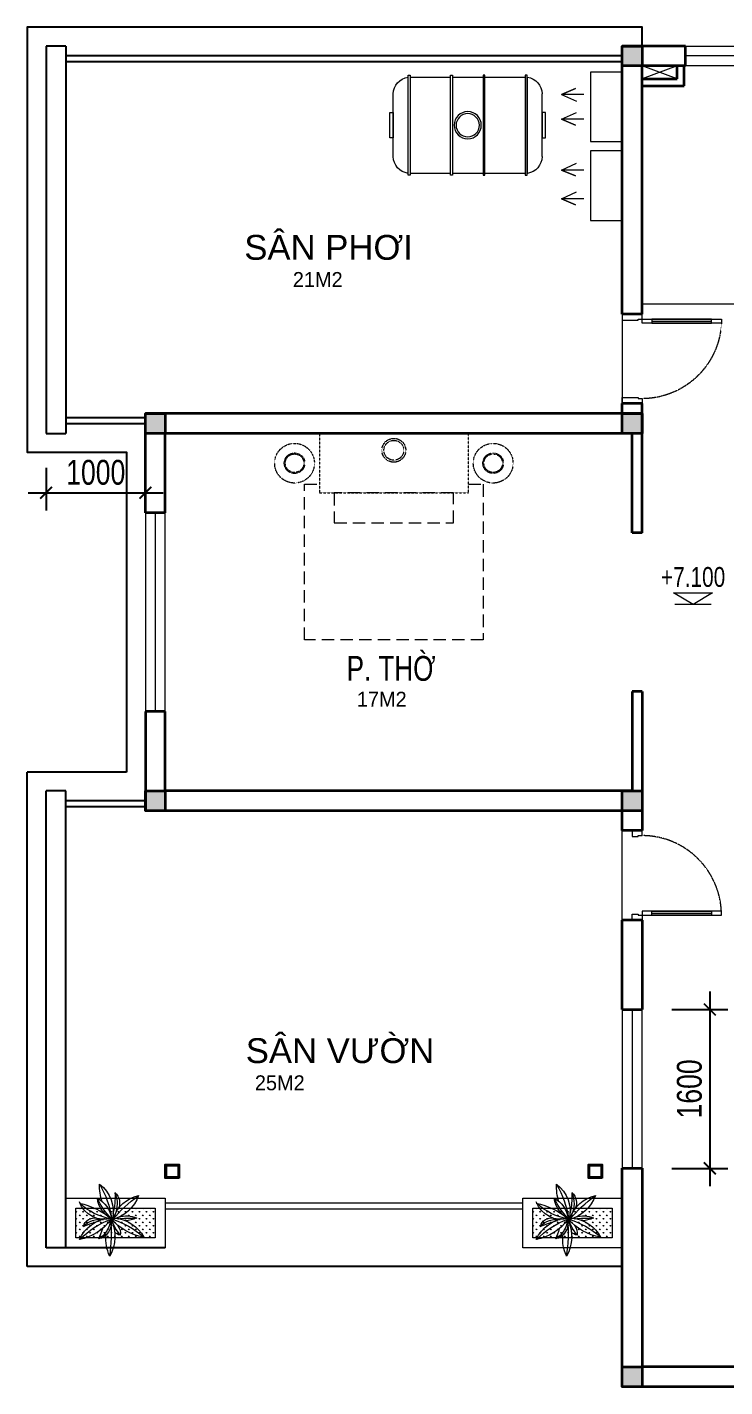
# Model space of a CAD drawing. Header units: millimetres. Extents: x 33748 to 451939, y -263262 to 62681.
# Drawn here: x 234610 to 241634, y -186425 to -172734 of the extents above; entities that cross this region are included whole.
import ezdxf

# ---------------------------------------------------------------- set-up
doc = ezdxf.new("R2010")
doc.units = ezdxf.units.MM
doc.header["$PDMODE"] = 98
for name, pattern in [('DASHED', [0.75, 0.5, -0.25]), ('HIDDEN', [0.375, 0.25, -0.125]), ('HIDDEN2', [0.1875, 0.125, -0.0625]), ('Xref-VCMT-BT3 - tuong bao$0$HIDDEN', [0.375, 0.25, -0.125])]:
    doc.linetypes.add(name, pattern=pattern)
doc.layers.get('Defpoints').update_dxf_attribs({"color": 202, "lineweight": 13})
for name, color, linetype, lineweight in [('-CONCRETE', 1, 'Continuous', 35), ('-DOOR', 137, 'Continuous', 9), ('-FURNITURE', 46, 'Continuous', 9), ('-KH', 143, 'Continuous', 13), ('-LINE1', 7, 'Continuous', 18), ('-TEXT', 7, 'Continuous', 15), ('-WALL', 4, 'Continuous', 35), ('A-Cay', 75, 'Continuous', 5), ('A72', 9, 'Continuous', 5), ('Bighome_khuat', 251, 'DASHED', 5)]:
    doc.layers.add(name, color=color, linetype=linetype, lineweight=lineweight)
for name, color, linetype in [('12. NET DIM', 9, 'Continuous'), ('13. NET HATCH', 252, 'Continuous'), ('A-Flor-Hral', 242, 'Continuous'), ('SOLO', 7, 'Continuous'), ('TEXT25', 2, 'Continuous')]:
    doc.layers.add(name, color=color, linetype=linetype)
doc.styles.add('1', font='arial.ttf')
doc.styles.add('AVANH', font='', dxfattribs={"width": 0.8})
doc.styles.get("Standard").update_dxf_attribs({"font": 'arial.ttf'})
doc.styles.add('T1', font='', dxfattribs={"height": 200})
doc.styles.get('AVANH').set_extended_font_data('.VnAvantH')
doc.styles.get('T1').set_extended_font_data('VNgeometric Light')
doc.dimstyles.new('C_100A3', dxfattribs={"dimscale": 100, "dimtxt": 2.5, "dimasz": 1.2, "dimexe": 1.8, "dimexo": 0, "dimgap": 0.75, "dimtad": 1, "dimdec": 0, "dimzin": 0, "dimdsep": 46, "dimtxsty": 'AVANH', "dimblk": 'ARCHTICK', "dimcen": 0, "dimdle": 1.8, "dimclrd": 256, "dimclre": 256, "dimclrt": 7, "dimadec": 0, "dimazin": 0, "dimtfac": 0.0001, "dimtdec": 0, "dimtix": 1, "dimtmove": 2, "dimatfit": 3, "dimldrblk": 'ARCHTICK', "dimfxl": 1.8, "dimtolj": 1, "dimtzin": 0, "dimarcsym": 0})

# ---------------------------------------------------------------- blocks, each defined once
blk = doc.blocks.new('A$C5C575821')
at = {"layer": '-CONCRETE'}
h = blk.add_hatch(color=256, dxfattribs=at)
h.dxf.hatch_style = 1
h.paths.add_polyline_path([(0, 200), (0, 0), (200, 0), (200, 200)])
blk.add_lwpolyline([(0, 0), (200, 0), (200, 200), (0, 200)], close=True, dxfattribs=at)
blk = doc.blocks.new('DANH COT')
at = {"layer": '-KH'}
blk.add_line((0, 0), (368, 0), dxfattribs=at)
blk.add_lwpolyline([(379, 118), (-11, 118), (184, 0)], close=True, dxfattribs=at)
blk.add_solid([(184, 0), (184, 118), (379, 118), (184, 0)], dxfattribs=at)
at = {"layer": '-TEXT', "style": '1', "width": 0.75}
blk.add_attdef('CAODO', (-142, 178), '', height=180, dxfattribs=at)
blk = doc.blocks.new('*U53')
at = {"color": 251}
blk.add_line((-70, 100), (-70, 700), dxfattribs=at)
for points in [[(-50, 0), (-50, 800), (-90, 800), (-90, 0)], [(-50, 100), (-90, 100), (-90, 700), (-50, 700)], [(-900, -100), (-840, -100), (-840, -40), (-850, -40), (-850, 0), (-900, 0)], [(0, -100), (-60, -100), (-60, -40), (-50, -40), (-50, 0), (0, 0)]]:
    blk.add_lwpolyline(points, close=True)
at = {"layer": 'Bighome_khuat', "linetype": 'Xref-VCMT-BT3 - tuong bao$0$HIDDEN'}
blk.add_arc((-50, 0), 800, 90, 180, dxfattribs=at)
blk = doc.blocks.new('*U54')
at = {"color": 251}
blk.add_line((-70, 100), (-70, 700), dxfattribs=at)
for points in [[(-50, 0), (-50, 800), (-90, 800), (-90, 0)], [(-50, 100), (-90, 100), (-90, 700), (-50, 700)], [(-900, -200), (-840, -200), (-840, -40), (-850, -40), (-850, 0), (-900, 0)], [(0, -200), (-60, -200), (-60, -40), (-50, -40), (-50, 0), (0, 0)]]:
    blk.add_lwpolyline(points, close=True)
at = {"layer": 'Bighome_khuat', "linetype": 'Xref-VCMT-BT3 - tuong bao$0$HIDDEN'}
blk.add_arc((-50, 0), 800, 90, 180, dxfattribs=at)
blk = doc.blocks.new('A$Cf6c941c9')
at = {"layer": '-FURNITURE', "linetype": 'HIDDEN', "ltscale": 500, "elevation": 0}
blk.add_lwpolyline([(512, 1950), (512, 2100), (2079, 2100), (2079, 300), (512, 300), (512, 450)], dxfattribs=at)
at = {"layer": '-FURNITURE', "linetype": 'HIDDEN2', "elevation": 0}
blk.add_lwpolyline([(600, 450), (600, 1950), (0, 1950), (0, 450)], close=True, dxfattribs=at)
at = {"layer": '-FURNITURE', "linetype": 'HIDDEN', "ltscale": 500, "elevation": 0}
blk.add_lwpolyline([(900, 600), (900, 1800), (600, 1800), (600, 600)], close=True, dxfattribs=at)
at = {"layer": '-FURNITURE', "linetype": 'HIDDEN2'}
for centre, radius in [((300, 2200), 200), ((300, 2200), 103), ((300, 2200), 93.3), ((170, 1200), 120), ((170, 1200), 100), ((300, 200), 200), ((300, 200), 103), ((300, 200), 93.3)]:
    blk.add_circle(centre, radius, dxfattribs=at)
blk = doc.blocks.new('X-10M-ALT2-TUM$0$A$C0CF10D65')
at = {"linetype": 'Continuous'}
for p, q in [((33, 188), (33, 821)), ((1533, 188), (1533, 821))]:
    blk.add_line(p, q, dxfattribs=at)
for points in [[(183, 0), (183, 1009), (204, 1009), (204, 0)], [(609, 0), (609, 1009), (629, 1009), (629, 0)], [(957, 0), (957, 1009), (937, 1009), (937, 0)], [(1383, 0), (1383, 1009), (1362, 1009), (1362, 0)], [(0, 378), (0, 631), (33, 631), (33, 378)], [(1566, 378), (1566, 631), (1533, 631), (1533, 378)]]:
    blk.add_lwpolyline(points, close=True, dxfattribs=at)
for points in [[(183, 989), (183, 19)], [(609, 989), (204, 989)], [(937, 989), (629, 989)], [(1362, 989), (957, 989)], [(1383, 19), (1383, 989)], [(204, 19), (609, 19)], [(629, 19), (937, 19)], [(957, 19), (1362, 19)]]:
    blk.add_lwpolyline(points, dxfattribs=at)
for radius in [137, 117]:
    blk.add_circle((783, 504), radius, dxfattribs=at)
for centre, start, end in [((206, 817), 97.774, 178.9884), ((1360, 817), 1.0116, 82.226), ((206, 191), 181.0116, 262.226), ((1360, 191), 277.774, 358.9884)]:
    blk.add_arc(centre, 173, start, end, dxfattribs=at)
blk = doc.blocks.new('_ARCHTICK')
at = {"const_width": 0.15}
blk.add_lwpolyline([(-0.5, -0.5), (0.5, 0.5)], dxfattribs=at)
blk = doc.blocks.new('*D920')
at = {"layer": '12. NET DIM', "lineweight": -2, "transparency": 16777216}
for p, q in [((234800, -177171), (234800, -177602)), ((235800, -177171), (235800, -177602)), ((234620, -177422), (235980, -177422))]:
    blk.add_line(p, q, dxfattribs=at)
at = {"layer": 'Defpoints', "color": 0, "transparency": 16777216}
for p in [(234800, -177171), (235800, -177171), (235800, -177422)]:
    blk.add_point(p, dxfattribs=at)
at = {"layer": '12. NET DIM', "lineweight": -2, "transparency": 16777216, "xscale": 120, "yscale": 120, "zscale": 120, "rotation": 180}
blk.add_blockref('_ARCHTICK', (234800, -177422), dxfattribs=at)
at = {"layer": '12. NET DIM', "lineweight": -2, "transparency": 16777216, "xscale": 120, "yscale": 120, "zscale": 120}
blk.add_blockref('_ARCHTICK', (235800, -177422), dxfattribs=at)
at = {"layer": '12. NET DIM', "color": 7, "transparency": 16777216, "insert": (235300, -177218), "char_height": 250, "attachment_point": 5, "style": 'AVANH'}
blk.add_mtext('\\A1;1000', dxfattribs=at)
blk = doc.blocks.new('*D893')
at = {"layer": '12. NET DIM', "lineweight": -2, "transparency": 16777216}
for p, q in [((241483, -182445), (241483, -184405)), ((241099, -182625), (241663, -182625)), ((241099, -184225), (241663, -184225))]:
    blk.add_line(p, q, dxfattribs=at)
at = {"layer": 'Defpoints', "color": 0, "transparency": 16777216}
for p in [(241099, -182625), (241099, -184225), (241483, -184225)]:
    blk.add_point(p, dxfattribs=at)
at = {"layer": '12. NET DIM', "lineweight": -2, "transparency": 16777216, "xscale": 120, "yscale": 120, "zscale": 120}
for p, rotation in [((241483, -182625), 90), ((241483, -184225), 270)]:
    blk.add_blockref('_ARCHTICK', p, dxfattribs=dict(at, rotation=rotation))
at = {"layer": '12. NET DIM', "color": 7, "transparency": 16777216, "insert": (241278, -183425), "char_height": 250, "attachment_point": 5, "rotation": 90, "style": 'AVANH'}
blk.add_mtext('\\A1;1600', dxfattribs=at)
blk = doc.blocks.new('A$C260bbb34')
at = {"layer": '-FURNITURE'}
for points in [[(219, 385), (219, 612), (159, 470), (219, 612), (287, 461)], [(508, 385), (508, 612), (448, 470), (508, 612), (576, 461)], [(1020, 385), (1020, 612), (960, 470), (1020, 612), (1088, 461)], [(1268, 385), (1268, 612), (1329, 470), (1268, 612), (1201, 461)]]:
    blk.add_lwpolyline(points, dxfattribs=at)
for points in [[(0, 0), (700, 0), (700, 320), (0, 320)], [(794, 0), (1494, 0), (1494, 320), (794, 320)]]:
    blk.add_lwpolyline(points, close=True, dxfattribs=at)
blk = doc.blocks.new('mb-cay21')
for centre, radius, start, end in [((-350, -54), 344, 18.2679, 77.7577), ((83, 412), 383, 199.8532, 255.8716), ((-1036, -793), 1315, 39.2618, 54.5536), ((57, 207), 143, 131.9837, 205.4724), ((224, 201), 285, 157.16, 204.0107), ((607, 265), 647, 175.9263, 194.9396), ((323, 122), 344, 127.0526, 193.6397), ((904, -76), 918, 149.2774, 171.9041), ((-406, 380), 522, 342.1417, 1.7778), ((69, 307), 265, 252.5643, 340.5658), ((-130, 286), 270, 297.6391, 353.4927), ((271, 12), 277, 118.6711, 171.4448), ((-495, 542), 695, 315.3527, 335.2401), ((495, -567), 793, 102.8236, 128.4584), ((-89, 616), 575, 279.6289, 313.8517), ((-11, -305), 360, 95.3509, 151.9516), ((-406, 380), 522, 278.611, 320.85), ((262, -799), 887, 107.6158, 131.4255), ((-155, -183), 260, 72.6029, 113.2685), ((-130, 326), 298, 244.7044, 267.5626), ((-249, -2287), 2343, 85.498, 90.09), ((-623, 273), 660, 323.9758, 339.4862), ((357, -131), 395, 154.191, 209.7589), ((1314, -105), 1316, 173.8852, 189.76), ((158, 0), 158, 169.0123, 258.5733), ((-267, -705), 795, 43.0584, 70.3682), ((420, 345), 517, 216.0101, 258.7514), ((-349, -155), 402, 28.0633, 29.2303), ((252, 53), 245, 184.8141, 238.0945), ((-11, -305), 360, 23.5569, 85.5927), ((112, -192), 234, 44.3745, 98.3611), ((-382, -1631), 1733, 67.585, 73.6645), ((170, -57), 113, 15.6468, 102.6443), ((21, -96), 115, 141.0444, 190.8834), ((-116, -9), 111, 283.0214, 317.1626), ((-349, -155), 402, 334.7196, 5.6674), ((850, 187), 800, 197.5499, 205.3147)]:
    blk.add_arc(centre, radius, start, end)

msp = doc.modelspace()

# ---------------------------------------------------------------- hatches: boundary and pattern name
at = {"layer": 'A-Cay'}
h = msp.add_hatch(dxfattribs=at)
h.set_pattern_fill('CO-01', color=256, scale=50)
h.set_pattern_definition([(90, (-2130.71, -165079.56), (-35.355339, 35.355339), [9.375, -61.335678]), (45, (-2130.71, -165079.56), (-35.355339, 35.355339), [9.375, -40.625]), (135, (-2130.71, -165079.56), (-35.355339, -35.355339), [9.375, -40.625])])
h.paths.add_polyline_path([(235899.6, -184924.6), (235099.6, -184924.6), (235099.6, -184624.6), (235899.6, -184624.6)])
h = msp.add_hatch(dxfattribs=at)
h.set_pattern_fill('CO-01', color=256, scale=50)
h.set_pattern_definition([(90, (2469.617, -165079.56), (-35.355339, 35.355339), [9.375, -61.335678]), (45, (2469.617, -165079.56), (-35.355339, 35.355339), [9.375, -40.625]), (135, (2469.617, -165079.56), (-35.355339, -35.355339), [9.375, -40.625])])
h.paths.add_polyline_path([(240500, -184924.6), (239700, -184924.6), (239700, -184624.6), (240500, -184624.6)])

# ---------------------------------------------------------------- linework, layer by layer
at = {"layer": '-DOOR'}
msp.add_line((242199.6, -175524.6), (240800, -175524.6), dxfattribs=at)
for points in [[(241237.2, -172924.3), (241837.2, -172924.3), (241837.2, -173124.3), (241237.2, -173124.3)], [(235799.6, -179624.6), (235999.6, -179624.6), (235999.6, -177624.6), (235799.6, -177624.6)], [(240600, -184224.6), (240800, -184224.6), (240800, -182624.6), (240600, -182624.6)]]:
    msp.add_lwpolyline(points, close=True, dxfattribs=at)
for points in [[(241837.2, -173024.3), (241237.2, -173024.3)], [(240600, -175624.6), (240600, -176524.6)], [(235899.6, -177624.6), (235899.6, -179624.6)], [(240600, -181724.6), (240600, -180824.6)], [(240700, -182624.6), (240700, -184224.6)]]:
    msp.add_lwpolyline(points, dxfattribs=at)
at = {"layer": '-FURNITURE'}
for points in [[(241155.3, -173254.3), (240800, -173124.3)], [(241155.3, -173124.3), (240800, -173254.3)]]:
    msp.add_lwpolyline(points, dxfattribs=at)
at = {"layer": '-LINE1'}
for points in [[(235999.6, -185024.6), (234999.6, -185024.6), (234999.6, -184524.6), (235999.6, -184524.6)], [(240600, -185024.6), (239600, -185024.6), (239600, -184524.6), (240600, -184524.6)], [(235899.6, -184924.6), (235099.6, -184924.6), (235099.6, -184624.6), (235899.6, -184624.6)], [(240500, -184924.6), (239700, -184924.6), (239700, -184624.6), (240500, -184624.6)]]:
    msp.add_lwpolyline(points, close=True, dxfattribs=at)
at = {"layer": '-WALL'}
for p, q in [((240600, -175624.6), (240600, -172924.3)), ((241237.2, -172924.3), (240600, -172924.3)), ((241237.2, -173124.3), (241237.2, -172924.3)), ((240800, -175624.6), (240800, -173124.3)), ((241237.2, -173124.3), (240800, -173124.3)), ((241155.3, -173254.3), (241155.3, -173124.3)), ((241225.3, -173324.3), (241225.3, -173124.3)), ((240800, -173254.3), (241155.3, -173254.3)), ((240800, -173324.3), (241225.3, -173324.3)), ((240800, -175624.6), (240600, -175624.6)), ((240600, -176624.6), (240600, -176524.6)), ((240800, -176524.6), (240600, -176524.6)), ((240800, -176624.6), (240800, -176524.6)), ((235799.6, -177624.6), (235799.6, -176624.6)), ((240800, -176624.6), (235799.6, -176624.6)), ((240800, -177824.6), (240800, -176624.6)), ((235999.6, -177624.6), (235999.6, -176824.6)), ((240700, -176824.6), (235999.6, -176824.6)), ((240700, -177824.6), (240700, -176824.6)), ((240800, -177824.6), (240700, -177824.6)), ((240800, -179424.6), (240700, -179424.6)), ((240700, -179424.6), (240700, -180424.6)), ((240800, -179424.6), (240800, -180824.6)), ((235999.6, -179624.6), (235799.6, -179624.6)), ((235799.6, -179624.6), (235799.6, -180624.6)), ((235999.6, -180424.6), (235999.6, -179624.6)), ((240700, -180424.6), (235999.6, -180424.6)), ((240700, -180424.6), (240600, -180424.6)), ((240600, -180624.6), (235799.6, -180624.6)), ((240600, -180824.6), (240600, -180624.6)), ((240800, -180824.6), (240600, -180824.6)), ((240600, -182624.6), (240600, -181724.6)), ((240800, -181724.6), (240600, -181724.6)), ((240800, -181724.6), (240800, -182624.6)), ((240600, -186424.6), (240600, -184224.6)), ((240800, -184224.6), (240800, -186224.6)), ((242250, -186224.6), (240800, -186224.6)), ((242250, -186424.6), (240600, -186424.6))]:
    msp.add_line(p, q, dxfattribs=at)
for points in [[(235999.6, -177624.6), (235799.6, -177624.6)], [(240600, -182624.6), (240800, -182624.6)], [(240600, -184224.6), (240800, -184224.6)]]:
    msp.add_lwpolyline(points, dxfattribs=at)
at = {"layer": '13. NET HATCH'}
for p, q in [((234609.6, -185214.6), (234609.6, -180234.6)), ((235609.6, -180234.6), (234609.6, -180234.6)), ((240600, -185214.6), (234609.6, -185214.6))]:
    msp.add_line(p, q, dxfattribs=at)
msp.add_lwpolyline([(240800, -172924.3), (240800, -172734.3), (234609.6, -172734.3), (234609.6, -177014.6), (235609.6, -177014.6), (235609.6, -180234.6)], dxfattribs=at)
at = {"layer": 'A-Flor-Hral'}
for points in [[(236139.6, -184324.6), (235999.6, -184324.6), (235999.6, -184184.6), (236139.6, -184184.6)], [(236128.3, -184313.3), (236011, -184313.3), (236011, -184196), (236128.3, -184196)], [(240400, -184324.6), (240260, -184324.6), (240260, -184184.6), (240400, -184184.6)], [(240388.6, -184313.3), (240271.3, -184313.3), (240271.3, -184196), (240388.6, -184196)]]:
    msp.add_lwpolyline(points, close=True, dxfattribs=at)
at = {"layer": 'A72'}
for points in [[(239600, -184574.6), (235999.6, -184574.6)], [(239600, -184634.6), (235999.6, -184634.6)]]:
    msp.add_lwpolyline(points, dxfattribs=at)
at = {"layer": 'SOLO'}
for p, q in [((234999.6, -172924.3), (234799.6, -172924.3)), ((234799.6, -172924.3), (234799.6, -176824.6)), ((234999.6, -172924.3), (234999.6, -176824.6)), ((240600, -173024.3), (234999.6, -173024.3)), ((240600, -173084.3), (234999.6, -173084.3)), ((234999.6, -176664.6), (235799.6, -176664.6)), ((234999.6, -176724.6), (235799.6, -176724.6)), ((234799.6, -176824.6), (234999.6, -176824.6)), ((234799.6, -185024.6), (234799.6, -180424.6)), ((234999.6, -180424.6), (234799.6, -180424.6)), ((234999.6, -185024.6), (234999.6, -180424.6)), ((235799.6, -180524.6), (234999.6, -180524.6)), ((235799.6, -180584.6), (234999.6, -180584.6)), ((235999.6, -185024.6), (234799.6, -185024.6)), ((240600, -185924.6), (240600, -185024.6))]:
    msp.add_line(p, q, dxfattribs=at)

# ---------------------------------------------------------------- block references
at = {"layer": '-DOOR', "xscale": -1, "rotation": 270}
msp.add_blockref('*U54', (240800, -175624.6), dxfattribs=at)
at = {"layer": '-DOOR', "rotation": 270}
msp.add_blockref('*U53', (240800, -181724.6), dxfattribs=at)
at = {"layer": '-FURNITURE', "xscale": -1, "rotation": 359.9999999798975}
msp.add_blockref('X-10M-ALT2-TUM$0$A$C0CF10D65', (239828.1, -174225.5), dxfattribs=at)
at = {"layer": '-WALL', "xscale": -1}
for p in [(240800, -173124.3), (235999.6, -176824.6), (240800, -176824.6), (235999.6, -180624.6), (240800, -180624.6), (240800, -186424.6), (240800, -186424.6)]:
    msp.add_blockref('A$C5C575821', p, dxfattribs=at)
at = {"layer": '-WALL'}
for name, p, rotation in [('A$C260bbb34', (240600, -174680.5), 90), ('A$Cf6c941c9', (237101.4, -176824.6), 269.9999999999999)]:
    msp.add_blockref(name, p, dxfattribs=dict(at, rotation=rotation))
ref = msp.add_blockref('DANH COT', (241497.6, -178547.9), dxfattribs=dict(at, xscale=-1))
ref.add_attrib('CAODO', '+7.100', (240991.3, -178370), dxfattribs={"layer": '-TEXT', "height": 200, "style": '1', "width": 0.75})
at = {"layer": 'A-Cay', "xscale": -1}
for p in [(235454.3, -184780.8), (240054.6, -184780.8)]:
    msp.add_blockref('mb-cay21', p, dxfattribs=at)

# ---------------------------------------------------------------- texts
at = {"layer": '-TEXT', "color": 2}
for s, p in [('SÂN PHƠI', (236795.8, -175076.1)), ('SÂN VƯỜN ', (236810.4, -183164.8))]:
    msp.add_text(s, height=250, dxfattribs=at).set_placement(p)
at = {"layer": '-TEXT', "color": 2, "width": 0.75}
msp.add_text('P. THỜ', height=250, dxfattribs=at).set_placement((237826.3, -179315.8))
at = {"layer": 'TEXT25', "style": 'T1'}
for s, p in [('21M2', (237284, -175349.8)), ('17M2', (237928.7, -179576.2)), ('25M2', (236901.8, -183438.5))]:
    msp.add_text(s, height=150, rotation=360, dxfattribs=at).set_placement(p)

# ---------------------------------------------------------------- dimensions: what is measured, and where the dimension line sits
at = {"layer": '12. NET DIM'}
dim = msp.add_linear_dim(base=(235799.6, -177422.3), p1=(234799.6, -177171), p2=(235799.6, -177171), dimstyle='C_100A3', dxfattribs=at)
dim.commit()
dim.dimension.update_dxf_attribs({"geometry": '*D920', "text_midpoint": (235299.6, -177218)})
dim = msp.add_linear_dim(base=(241482.5, -184224.6), p1=(241098.7, -182624.6), p2=(241098.7, -184224.6), angle=90, dimstyle='C_100A3', dxfattribs=at)
dim.commit()
dim.dimension.update_dxf_attribs({"geometry": '*D893', "text_midpoint": (241278.2, -183424.6)})

doc.saveas('drawing.dxf')
